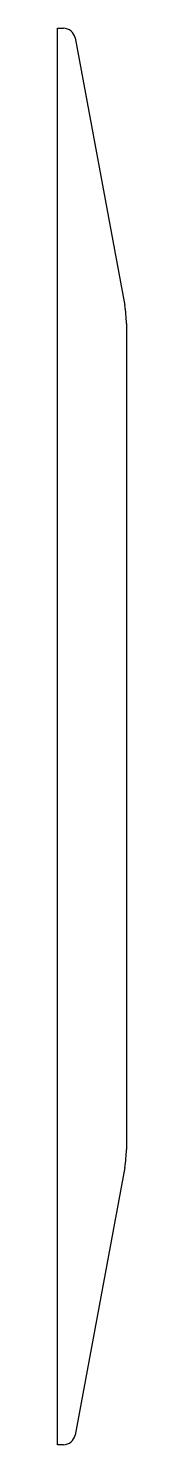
# Model space of a CAD drawing. Header units: millimetres. Extents: x 212 to 247, y 40 to 760.
import ezdxf

# ---------------------------------------------------------------- set-up
doc = ezdxf.new("R2010")
doc.units = ezdxf.units.MM
doc.layers.add('View', color=7, linetype='CONTINUOUS')

msp = doc.modelspace()

# ---------------------------------------------------------------- linework, layer by layer
at = {"layer": 'View'}
for p, q in [((211.597, 40.3537), (211.597, 760.354)), ((211.597, 760.354), (214.597, 760.354)), ((220.496, 755.45), (245.756, 619.487)), ((246.597, 610.354), (246.597, 190.354)), ((245.756, 181.221), (220.496, 45.2577)), ((214.597, 40.3537), (211.597, 40.3537))]:
    msp.add_line(p, q, dxfattribs=at)
for centre, radius, start, end in [((214.597, 754.354), 6, 10.5246, 90), ((196.597, 610.354), 50, 0, 10.5246), ((196.597, 190.354), 50, -10.5246, 0), ((214.597, 46.3537), 6, -90, -10.5246)]:
    msp.add_arc(centre, radius, start, end, dxfattribs=at)

doc.saveas('drawing.dxf')
